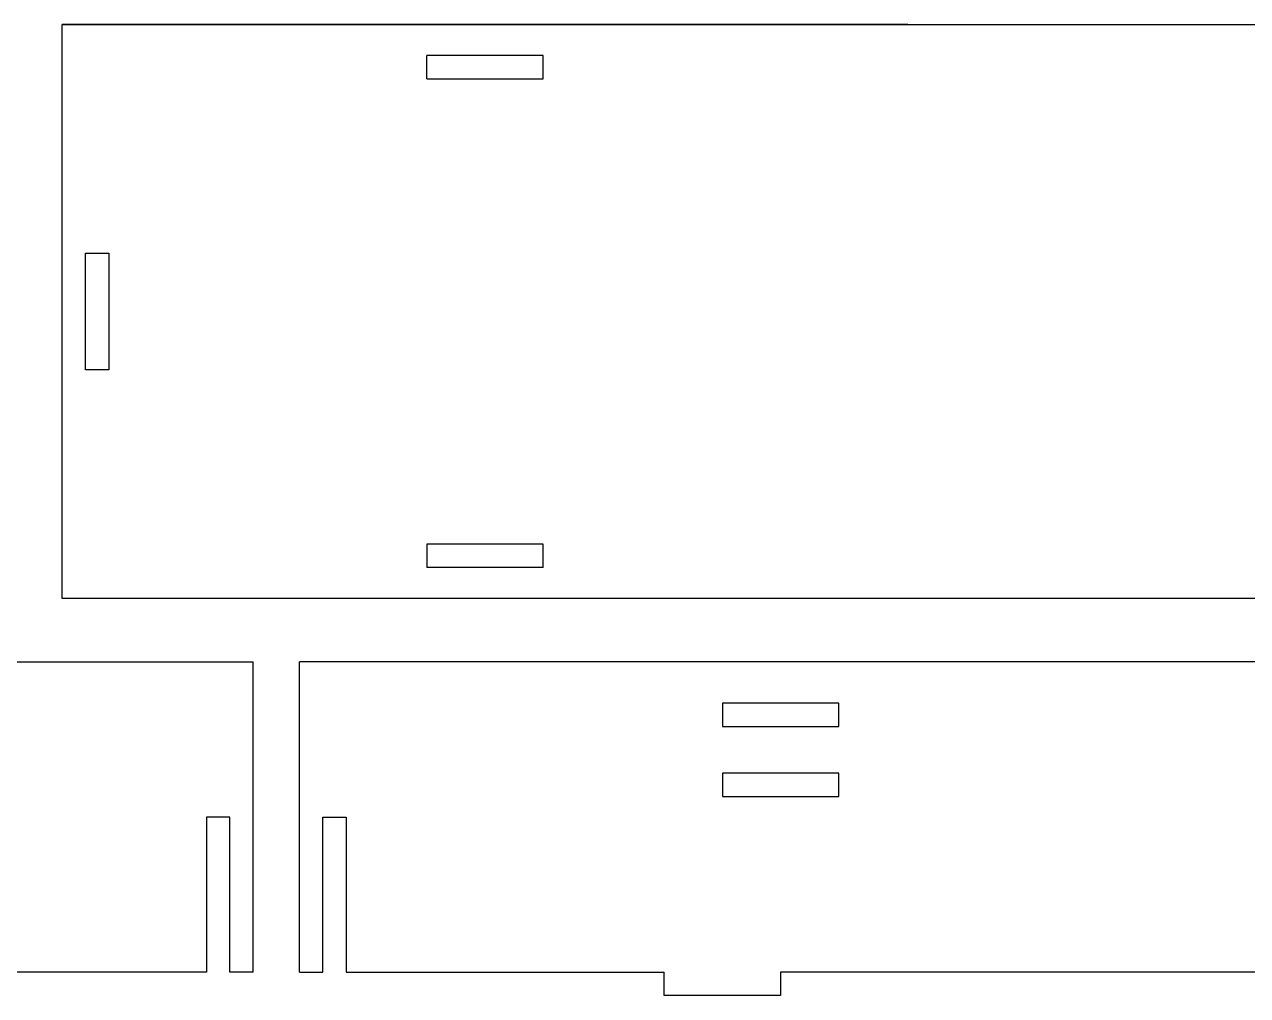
# Model space of a CAD drawing. Header units: millimetres. Extents: x 951 to 1493, y 479 to 688.
# Drawn here: x 1170.7 to 1328.4, y 479.1 to 604.3 of the extents above; entities that cross this region are included whole.
import ezdxf

# ---------------------------------------------------------------- set-up
doc = ezdxf.new("R2010")
doc.units = ezdxf.units.MM
doc.layers.add('modelo', color=7, linetype='Continuous')
doc.layers.add('remontar', color=181, linetype='Continuous')

msp = doc.modelspace()

# ---------------------------------------------------------------- linework, layer by layer
at = {"layer": 'modelo'}
for p, q in [((988.21, 522.13), (1200.21, 522.13)), ((1200.21, 482.13), (1200.21, 522.13)), ((1197.21, 502.13), (1194.21, 502.13)), ((1194.21, 502.13), (1194.21, 482.13)), ((1197.21, 482.13), (1197.21, 502.13)), ((1194.21, 482.13), (1153.21, 482.13)), ((1200.21, 482.13), (1197.21, 482.13))]:
    msp.add_line(p, q, dxfattribs=at)
at = {"layer": 'remontar'}
for p, q in [((1175.61, 530.3), (1175.61, 604.3)), ((1178.61, 574.8), (1181.61, 574.8)), ((1178.61, 559.8), (1178.61, 574.8)), ((1181.61, 574.8), (1181.61, 559.8)), ((1181.61, 559.8), (1178.61, 559.8)), ((1175.61, 531.96), (1175.61, 531.96)), ((1393.61, 530.3), (1175.61, 530.3)), ((1275.71, 513.8), (1275.71, 516.8)), ((1275.71, 504.8), (1275.71, 507.8))]:
    msp.add_line(p, q, dxfattribs=at)
at = {"layer": 'remontar', "color": 181}
for p, q in [((1175.61, 604.3), (1393.61, 604.3)), ((1284.61, 604.3), (1175.61, 604.3)), ((1237.61, 600.3), (1222.61, 600.3)), ((1222.61, 597.3), (1222.61, 600.3)), ((1237.61, 597.3), (1237.61, 600.3)), ((1222.61, 597.3), (1237.61, 597.3)), ((1237.61, 537.3), (1222.61, 537.3)), ((1222.61, 537.3), (1222.61, 534.3)), ((1237.61, 534.3), (1237.61, 537.3)), ((1237.61, 534.3), (1222.61, 534.3)), ((1206.21, 482.13), (1206.21, 522.13)), ((1418.21, 522.13), (1206.21, 522.13)), ((1275.71, 516.8), (1260.71, 516.8)), ((1260.71, 516.8), (1260.71, 513.8)), ((1260.71, 513.8), (1275.71, 513.8)), ((1275.71, 507.8), (1260.71, 507.8)), ((1260.71, 507.8), (1260.71, 504.8)), ((1260.71, 504.8), (1275.71, 504.8)), ((1209.21, 482.13), (1209.21, 502.13)), ((1209.21, 502.13), (1212.21, 502.13)), ((1212.21, 502.13), (1212.21, 482.13)), ((1206.21, 482.13), (1209.21, 482.13)), ((1212.21, 482.13), (1253.21, 482.13)), ((1253.21, 479.13), (1253.21, 482.13)), ((1362.21, 482.13), (1268.21, 482.13)), ((1268.21, 482.13), (1268.21, 479.13)), ((1268.21, 479.13), (1253.21, 479.13))]:
    msp.add_line(p, q, dxfattribs=at)

doc.saveas('drawing.dxf')
